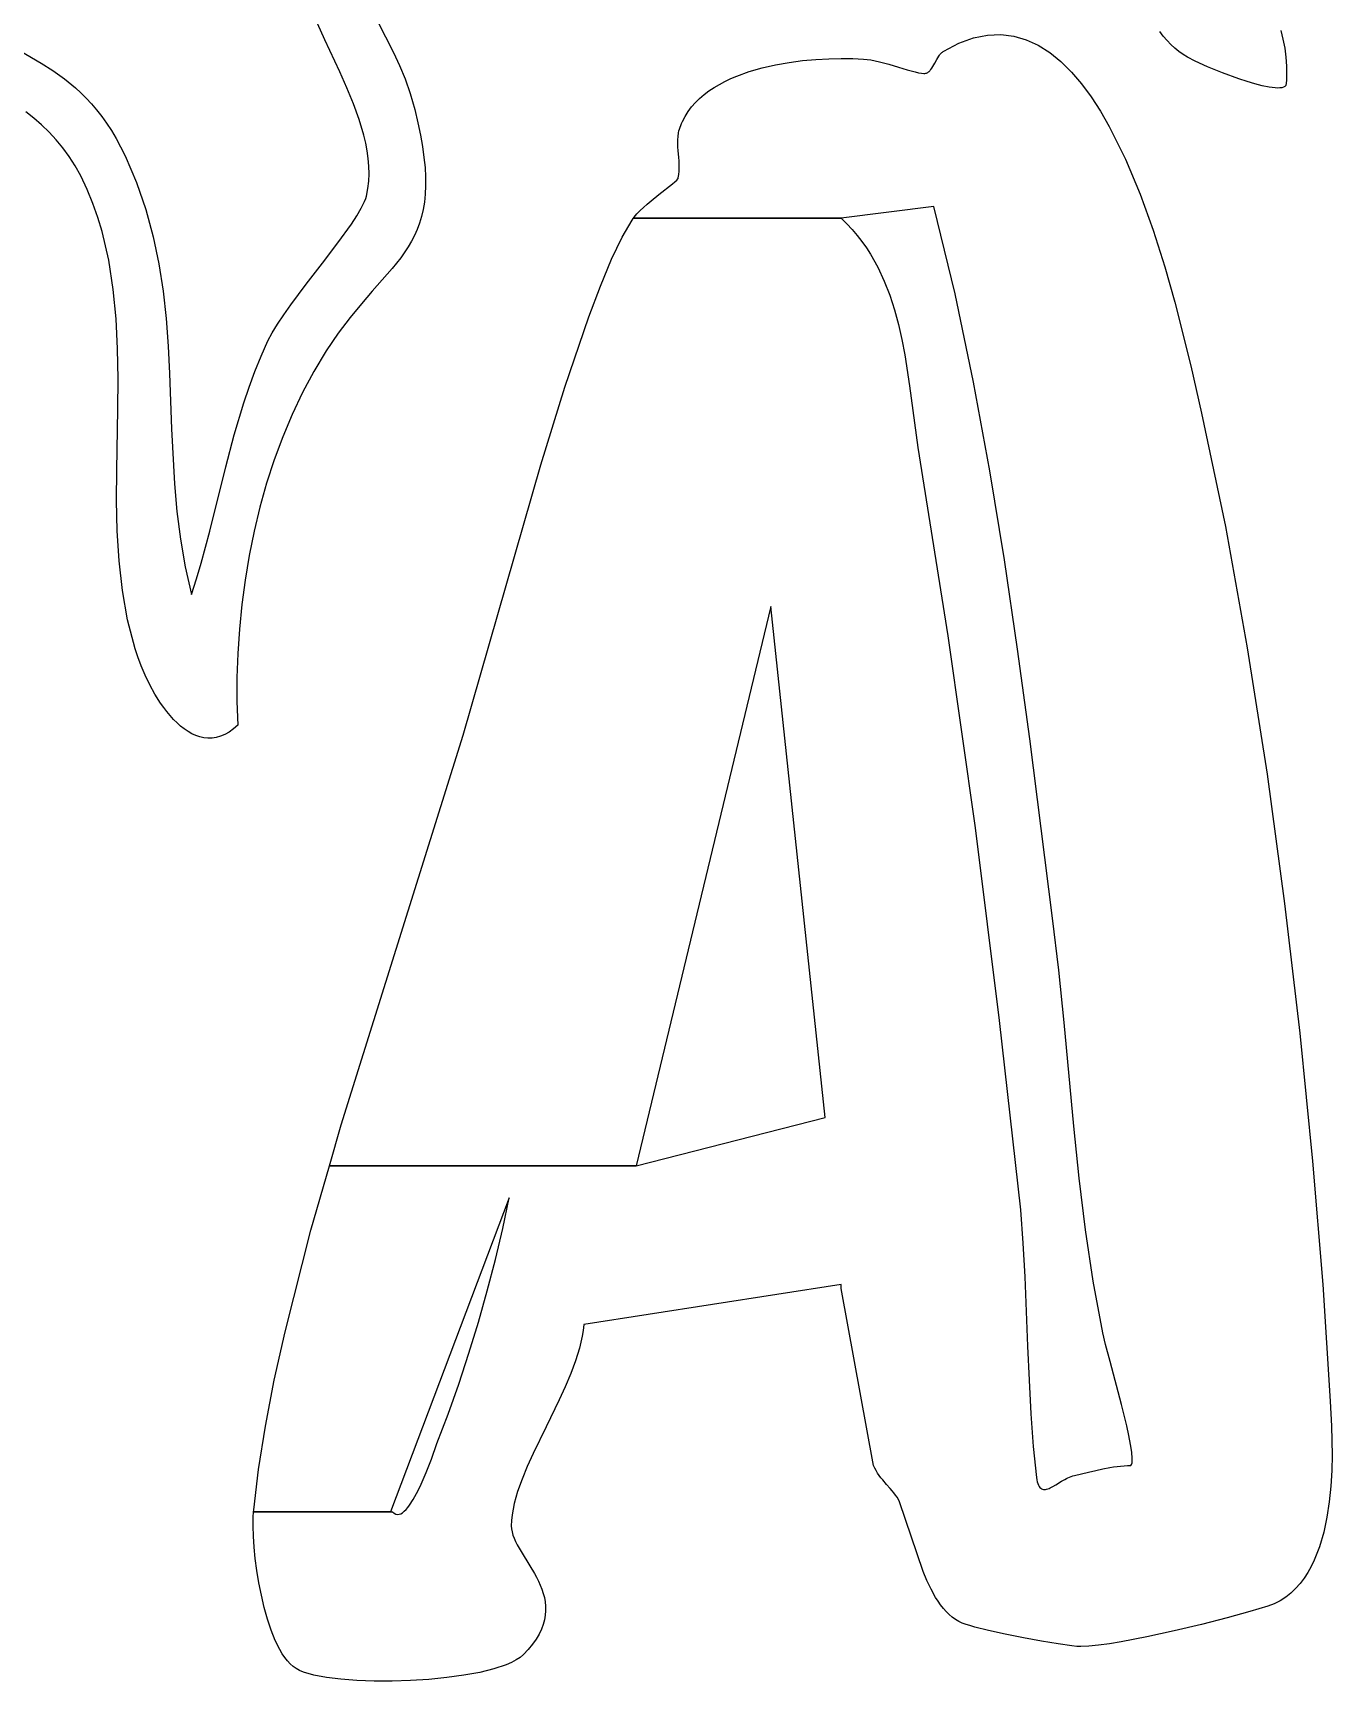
# Model space of a CAD drawing. Extents: x 112 to 210.1, y -77.1 to -34.2.
# Drawn here: x 202.701 to 204.409, y -74.134 to -71.967 of the extents above; entities that cross this region are included whole.
import ezdxf

# ---------------------------------------------------------------- set-up
doc = ezdxf.new("R2010")
doc.units = 0
doc.layers.add('BLACK', color=7, linetype='CONTINUOUS')

msp = doc.modelspace()

# ---------------------------------------------------------------- linework, layer by layer
at = {"layer": 'BLACK', "linetype": 'CONTINUOUS'}
for p, q in [((203.143312, -71.930415), (203.175062, -71.992427)), ((203.084516, -71.975488), (203.074813, -71.954372)), ((202.648086, -71.969318), (202.71171, -72.006153)), ((203.104288, -72.017729), (203.084516, -71.975488)), ((203.898699, -71.990609), (203.918444, -71.980208)), ((203.918444, -71.980208), (203.9375, -71.973198)), ((203.9375, -71.973198), (203.955879, -71.969401)), ((203.955879, -71.969401), (203.973588, -71.968642)), ((203.973588, -71.968642), (203.990639, -71.970745)), ((203.990639, -71.970745), (204.007041, -71.975535)), ((204.007041, -71.975535), (204.022803, -71.982835)), ((204.022803, -71.982835), (204.037936, -71.99247)), ((204.187212, -71.970687), (204.182465, -71.964611)), ((204.192113, -71.976399), (204.187212, -71.970687)), ((204.197165, -71.98172), (204.192113, -71.976399)), ((204.202367, -71.986622), (204.197165, -71.98172)), ((204.341932, -71.96322), (204.344643, -71.974778)), ((204.344643, -71.974778), (204.346878, -71.986474)), ((203.175062, -71.992427), (203.182845, -72.009248)), ((203.695196, -72.005286), (203.712908, -72.00295)), ((203.712908, -72.00295), (203.730357, -72.001358)), ((203.730357, -72.001358), (203.747309, -72.000449)), ((203.747309, -72.000449), (203.763533, -72.000159)), ((203.763533, -72.000159), (203.778796, -72.000428)), ((203.778796, -72.000428), (203.792865, -72.001193)), ((203.792865, -72.001193), (203.797594, -72.00143)), ((203.797594, -72.00143), (203.802792, -72.002097)), ((203.802792, -72.002097), (203.80837, -72.003129)), ((203.80837, -72.003129), (203.814238, -72.004459)), ((203.814238, -72.004459), (203.826491, -72.00775)), ((203.886792, -72.006154), (203.889304, -72.001446)), ((203.889304, -72.001446), (203.890618, -71.999171)), ((203.890618, -71.999171), (203.892001, -71.997017)), ((203.892001, -71.997017), (203.892727, -71.996001)), ((203.892727, -71.996001), (203.893478, -71.995033)), ((203.893478, -71.995033), (203.894259, -71.994121)), ((203.894259, -71.994121), (203.895071, -71.993271)), ((203.895071, -71.993271), (203.895919, -71.992488)), ((203.895919, -71.992488), (203.896804, -71.991779)), ((203.896804, -71.991779), (203.89773, -71.991151)), ((203.89773, -71.991151), (203.898699, -71.990609)), ((204.037936, -71.99247), (204.052448, -72.004263)), ((204.052448, -72.004263), (204.06635, -72.01804)), ((204.207716, -71.991079), (204.202367, -71.986622)), ((204.213209, -71.995062), (204.207716, -71.991079)), ((204.218844, -71.998546), (204.213209, -71.995062)), ((204.229298, -72.003827), (204.218844, -71.998546)), ((204.245426, -72.011031), (204.229298, -72.003827)), ((204.346878, -71.986474), (204.348507, -71.998357)), ((204.348507, -71.998357), (204.349405, -72.010473)), ((202.71171, -72.006153), (202.727064, -72.01605)), ((202.727064, -72.01605), (202.74208, -72.02685)), ((203.113689, -72.038775), (203.104288, -72.017729)), ((203.182845, -72.009248), (203.190193, -72.027154)), ((203.618466, -72.026668), (203.626363, -72.02331)), ((203.626363, -72.02331), (203.642804, -72.017378)), ((203.642804, -72.017378), (203.659912, -72.012438)), ((203.659912, -72.012438), (203.677453, -72.008427)), ((203.677453, -72.008427), (203.695196, -72.005286)), ((203.826491, -72.00775), (203.838836, -72.011445)), ((203.838836, -72.011445), (203.850562, -72.015016)), ((203.850562, -72.015016), (203.860954, -72.017936)), ((203.860954, -72.017936), (203.865428, -72.018987)), ((203.865428, -72.018987), (203.8693, -72.019677)), ((203.8693, -72.019677), (203.872483, -72.019941)), ((203.872483, -72.019941), (203.873788, -72.019893)), ((203.873788, -72.019893), (203.874887, -72.019713)), ((203.874887, -72.019713), (203.875856, -72.019412)), ((203.875856, -72.019412), (203.876782, -72.019009)), ((203.876782, -72.019009), (203.877667, -72.018509)), ((203.877667, -72.018509), (203.878514, -72.01792)), ((203.878514, -72.01792), (203.879327, -72.017248)), ((203.879327, -72.017248), (203.880107, -72.016499)), ((203.880107, -72.016499), (203.880858, -72.015678)), ((203.880858, -72.015678), (203.881584, -72.014794)), ((203.881584, -72.014794), (203.882967, -72.012857)), ((203.882967, -72.012857), (203.884281, -72.010737)), ((203.884281, -72.010737), (203.885548, -72.008486)), ((203.885548, -72.008486), (203.886792, -72.006154)), ((204.06635, -72.01804), (204.079651, -72.033623)), ((204.265213, -72.019103), (204.245426, -72.011031)), ((204.286643, -72.026989), (204.265213, -72.019103)), ((204.349441, -72.022868), (204.349097, -72.029184)), ((204.349405, -72.010473), (204.349441, -72.022868)), ((202.74208, -72.02685), (202.756702, -72.038866)), ((202.756702, -72.038866), (202.763846, -72.045429)), ((202.763846, -72.045429), (202.770869, -72.052414)), ((203.122323, -72.059721), (203.113689, -72.038775)), ((203.190193, -72.027154), (203.196922, -72.046424)), ((203.196922, -72.046424), (203.202844, -72.067337)), ((203.577427, -72.052783), (203.583366, -72.047681)), ((203.583366, -72.047681), (203.589704, -72.042889)), ((203.589704, -72.042889), (203.596412, -72.0384)), ((203.596412, -72.0384), (203.603461, -72.034205)), ((203.603461, -72.034205), (203.610822, -72.030297)), ((203.610822, -72.030297), (203.618466, -72.026668)), ((204.079651, -72.033623), (204.092361, -72.050838)), ((204.297345, -72.030533), (204.286643, -72.026989)), ((204.307701, -72.033634), (204.297345, -72.030533)), ((204.317461, -72.036163), (204.307701, -72.033634)), ((204.326372, -72.037986), (204.317461, -72.036163)), ((204.334182, -72.038971), (204.326372, -72.037986)), ((204.337596, -72.039109), (204.334182, -72.038971)), ((204.34064, -72.038988), (204.337596, -72.039109)), ((204.343283, -72.038592), (204.34064, -72.038988)), ((204.345493, -72.037904), (204.343283, -72.038592)), ((204.347239, -72.036908), (204.345493, -72.037904)), ((204.34849, -72.035588), (204.347239, -72.036908)), ((204.349097, -72.029184), (204.34849, -72.035588)), ((202.770869, -72.052414), (202.777765, -72.05986)), ((202.777765, -72.05986), (202.784526, -72.067806)), ((202.784526, -72.067806), (202.791144, -72.076293)), ((203.129856, -72.080527), (203.122323, -72.059721)), ((203.202844, -72.067337), (203.20694, -72.084633)), ((203.562298, -72.070026), (203.566864, -72.063947)), ((203.566864, -72.063947), (203.571917, -72.058202)), ((203.571917, -72.058202), (203.577427, -72.052783)), ((204.092361, -72.050838), (204.10449, -72.069508)), ((204.10449, -72.069508), (204.116047, -72.089458)), ((202.701883, -72.078831), (202.691372, -72.070562)), ((202.712058, -72.087619), (202.701883, -72.078831)), ((202.721852, -72.096986), (202.712058, -72.087619)), ((202.791144, -72.076293), (202.797612, -72.085358)), ((202.797612, -72.085358), (202.803923, -72.095041)), ((203.135955, -72.101155), (203.129856, -72.080527)), ((203.20694, -72.084633), (203.210315, -72.100843)), ((203.550932, -72.093017), (203.55168, -72.090587)), ((203.55168, -72.090587), (203.552559, -72.088144)), ((203.552559, -72.088144), (203.553576, -72.085686)), ((203.553576, -72.085686), (203.55474, -72.083214)), ((203.55474, -72.083214), (203.558247, -72.076445)), ((203.558247, -72.076445), (203.562298, -72.070026)), ((204.116047, -72.089458), (204.137485, -72.132492)), ((202.731225, -72.106994), (202.721852, -72.096986)), ((202.740132, -72.117703), (202.731225, -72.106994)), ((202.803923, -72.095041), (202.810071, -72.105382)), ((202.810071, -72.105382), (202.816046, -72.116419)), ((203.138363, -72.11139), (203.135955, -72.101155)), ((203.140287, -72.121566), (203.138363, -72.11139)), ((203.210315, -72.100843), (203.21299, -72.116028)), ((203.548647, -72.112003), (203.548717, -72.107324)), ((203.548803, -72.116642), (203.548647, -72.112003)), ((203.548717, -72.107324), (203.549076, -72.102603)), ((203.549076, -72.102603), (203.549793, -72.097835)), ((203.549793, -72.097835), (203.550305, -72.095432)), ((203.550305, -72.095432), (203.550932, -72.093017)), ((202.748531, -72.129175), (202.740132, -72.117703)), ((202.75638, -72.14147), (202.748531, -72.129175)), ((202.816046, -72.116419), (202.821843, -72.128192)), ((202.821843, -72.128192), (202.837096, -72.163505)), ((203.141686, -72.131678), (203.140287, -72.121566)), ((203.142518, -72.141721), (203.141686, -72.131678)), ((203.21299, -72.116028), (203.214988, -72.130248)), ((203.214988, -72.130248), (203.21633, -72.143566)), ((203.549118, -72.121247), (203.548803, -72.116642)), ((203.54996, -72.130368), (203.549118, -72.121247)), ((203.550356, -72.134892), (203.54996, -72.130368)), ((204.137485, -72.132492), (204.156753, -72.178534)), ((202.763636, -72.15465), (202.75638, -72.14147)), ((202.772048, -72.172623), (202.763636, -72.15465)), ((203.142315, -72.161582), (203.142742, -72.151691)), ((203.142742, -72.151691), (203.142518, -72.141721)), ((203.21633, -72.143566), (203.217041, -72.156041)), ((203.217041, -72.156041), (203.21714, -72.167736)), ((203.549448, -72.157297), (203.549891, -72.155064)), ((203.549891, -72.155064), (203.550234, -72.152831)), ((203.550234, -72.152831), (203.550652, -72.148362)), ((203.550647, -72.139396), (203.550356, -72.134892)), ((203.550768, -72.143885), (203.550647, -72.139396)), ((203.550652, -72.148362), (203.550768, -72.143885)), ((202.779466, -72.190817), (202.772048, -72.172623)), ((202.837096, -72.163505), (202.849361, -72.198989)), ((203.139345, -72.181109), (203.141197, -72.171389)), ((203.141197, -72.171389), (203.142315, -72.161582)), ((203.21714, -72.167736), (203.216652, -72.17871)), ((203.523982, -72.179125), (203.5418, -72.165234)), ((203.5418, -72.165234), (203.544966, -72.162576)), ((203.544966, -72.162576), (203.547376, -72.160336)), ((203.547376, -72.160336), (203.54891, -72.15856)), ((203.54891, -72.15856), (203.549311, -72.157862)), ((203.549311, -72.157862), (203.549448, -72.157297)), ((202.785949, -72.209218), (202.779466, -72.190817)), ((202.849361, -72.198989), (202.858998, -72.234628)), ((203.1267, -72.206927), (203.132581, -72.196999)), ((203.132581, -72.196999), (203.136872, -72.188335)), ((203.136872, -72.188335), (203.13835, -72.184531)), ((203.13835, -72.184531), (203.139345, -72.181109)), ((203.213999, -72.198744), (203.21188, -72.207925)), ((203.215597, -72.189026), (203.213999, -72.198744)), ((203.216652, -72.17871), (203.215597, -72.189026)), ((203.499122, -72.200325), (203.503683, -72.195992)), ((203.503683, -72.195992), (203.50857, -72.191659)), ((203.50857, -72.191659), (203.513662, -72.187373)), ((203.513662, -72.187373), (203.523982, -72.179125)), ((203.885547, -72.194666), (203.76376, -72.210214)), ((203.913337, -72.30979), (203.885547, -72.194666)), ((204.156753, -72.178534), (204.173927, -72.226176)), ((202.791557, -72.227813), (202.785949, -72.209218)), ((203.101812, -72.242547), (203.11946, -72.217944)), ((203.11946, -72.217944), (203.1267, -72.206927)), ((203.209262, -72.21663), (203.206167, -72.224921)), ((203.21188, -72.207925), (203.209262, -72.21663)), ((203.475663, -72.235029), (203.488594, -72.212859)), ((203.488594, -72.212859), (203.489933, -72.210853)), ((203.489933, -72.210853), (203.490409, -72.210214)), ((203.490409, -72.210214), (203.491458, -72.208805)), ((203.490409, -72.210214), (203.76376, -72.210214)), ((203.76376, -72.210214), (203.490409, -72.210214)), ((203.491458, -72.208805), (203.495007, -72.204612)), ((203.495007, -72.204612), (203.499122, -72.200325)), ((203.76376, -72.210214), (203.77122, -72.217529)), ((203.77122, -72.217529), (203.778231, -72.225083)), ((202.800384, -72.265538), (202.791557, -72.227813)), ((202.858998, -72.234628), (202.866368, -72.270406)), ((203.081467, -72.269414), (203.101812, -72.242547)), ((203.198636, -72.240503), (203.194245, -72.247915)), ((203.202618, -72.232858), (203.198636, -72.240503)), ((203.206167, -72.224921), (203.202618, -72.232858)), ((203.46179, -72.26421), (203.475663, -72.235029)), ((203.778231, -72.225083), (203.784812, -72.232864)), ((203.784812, -72.232864), (203.790978, -72.240863)), ((203.790978, -72.240863), (203.796747, -72.249069)), ((204.173927, -72.226176), (204.189086, -72.274013)), ((203.184322, -72.26229), (203.173027, -72.276472)), ((203.194245, -72.247915), (203.184322, -72.26229)), ((203.447149, -72.299476), (203.46179, -72.26421)), ((203.796747, -72.249069), (203.802135, -72.257472)), ((203.802135, -72.257472), (203.811839, -72.27483)), ((202.806424, -72.303891), (202.800384, -72.265538)), ((202.866368, -72.270406), (202.871831, -72.306308)), ((203.060254, -72.297148), (203.081467, -72.269414)), ((203.173027, -72.276472), (203.147033, -72.306206)), ((203.811839, -72.27483), (203.820226, -72.292854)), ((204.189086, -72.274013), (204.202308, -72.320636)), ((202.810154, -72.342771), (202.806424, -72.303891)), ((202.871831, -72.306308), (202.875747, -72.342319)), ((203.040002, -72.324356), (203.060254, -72.297148)), ((203.147033, -72.306206), (203.132692, -72.322736)), ((203.431915, -72.339901), (203.447149, -72.299476)), ((203.820226, -72.292854), (203.82743, -72.311463)), ((203.030808, -72.337326), (203.040002, -72.324356)), ((203.132692, -72.322736), (203.117691, -72.341026)), ((203.82743, -72.311463), (203.833588, -72.330576)), ((203.937764, -72.425891), (203.913337, -72.30979)), ((204.202308, -72.320636), (204.223247, -72.404615)), ((202.812052, -72.382078), (202.810154, -72.342771)), ((202.875747, -72.342319), (202.878478, -72.378423)), ((203.015428, -72.361127), (203.02254, -72.349641)), ((203.02254, -72.349641), (203.030808, -72.337326)), ((203.117691, -72.341026), (203.10221, -72.361563)), ((203.400367, -72.43252), (203.431915, -72.339901)), ((203.833588, -72.330576), (203.838835, -72.350112)), ((203.838835, -72.350112), (203.843307, -72.369989)), ((203.000692, -72.391602), (203.009699, -72.371609)), ((203.009699, -72.371609), (203.015428, -72.361127)), ((203.10221, -72.361563), (203.086427, -72.384837)), ((203.843307, -72.369989), (203.84714, -72.390125)), ((202.812592, -72.42171), (202.812052, -72.382078)), ((202.878478, -72.378423), (202.880383, -72.414604)), ((202.992465, -72.41187), (203.000692, -72.391602)), ((203.086427, -72.384837), (203.070208, -72.411671)), ((203.84714, -72.390125), (203.853429, -72.430851)), ((202.880383, -72.414604), (202.883158, -72.487137)), ((202.984927, -72.432379), (202.992465, -72.41187)), ((203.070208, -72.411671), (203.055271, -72.439516)), ((204.223247, -72.404615), (204.237365, -72.466859)), ((202.812253, -72.461566), (202.812592, -72.42171)), ((202.97799, -72.453092), (202.984927, -72.432379)), ((203.368539, -72.534659), (203.400367, -72.43252)), ((203.853429, -72.430851), (203.864302, -72.511839)), ((203.959277, -72.542551), (203.937764, -72.425891)), ((202.965562, -72.494997), (202.97799, -72.453092)), ((203.055271, -72.439516), (203.041598, -72.468268)), ((202.810843, -72.541551), (202.812253, -72.461566)), ((203.041598, -72.468268), (203.029169, -72.497822)), ((204.237365, -72.466859), (204.268841, -72.615899)), ((202.883158, -72.487137), (202.886956, -72.559794)), ((202.954467, -72.537304), (202.965562, -72.494997)), ((203.029169, -72.497822), (203.017965, -72.528075)), ((203.864302, -72.511839), (203.903989, -72.759679)), ((202.810724, -72.581478), (202.810843, -72.541551)), ((202.933424, -72.622012), (202.954467, -72.537304)), ((203.017965, -72.528075), (203.007967, -72.55892)), ((203.266344, -72.890193), (203.368539, -72.534659)), ((203.978402, -72.659675), (203.959277, -72.542551)), ((202.886956, -72.559794), (202.89014, -72.59613)), ((203.007967, -72.55892), (202.999154, -72.590253)), ((202.811633, -72.621226), (202.810724, -72.581478)), ((202.89014, -72.59613), (202.894661, -72.632451)), ((202.999154, -72.590253), (202.991508, -72.62197)), ((202.814046, -72.660695), (202.811633, -72.621226)), ((202.894661, -72.632451), (202.90088, -72.668741)), ((202.92205, -72.663855), (202.933424, -72.622012)), ((202.991508, -72.62197), (202.985009, -72.653966)), ((204.268841, -72.615899), (204.297682, -72.77514)), ((202.985009, -72.653966), (202.979638, -72.686137)), ((202.818439, -72.699784), (202.814046, -72.660695)), ((202.90088, -72.668741), (202.909157, -72.704984)), ((202.915838, -72.684526), (202.92205, -72.663855)), ((203.995667, -72.777172), (203.978402, -72.659675)), ((202.909157, -72.704984), (202.915838, -72.684526)), ((202.979638, -72.686137), (202.975375, -72.718377)), ((202.825289, -72.738393), (202.818439, -72.699784)), ((202.975375, -72.718377), (202.972202, -72.750582)), ((202.835074, -72.77642), (202.825289, -72.738393)), ((203.671156, -72.72086), (203.493885, -73.456401)), ((203.742594, -73.392901), (203.671156, -72.72086)), ((202.972202, -72.750582), (202.970098, -72.782648)), ((203.903989, -72.759679), (203.939708, -73.012232)), ((202.838537, -72.787345), (202.835074, -72.77642)), ((202.970098, -72.782648), (202.969044, -72.81447)), ((204.011599, -72.894948), (203.995667, -72.777172)), ((204.297682, -72.77514), (204.323732, -72.941389)), ((202.842934, -72.799081), (202.838537, -72.787345)), ((202.848207, -72.811319), (202.842934, -72.799081)), ((202.854297, -72.823756), (202.848207, -72.811319)), ((202.861148, -72.836084), (202.854297, -72.823756)), ((202.969044, -72.81447), (202.969022, -72.845943)), ((202.868699, -72.847997), (202.861148, -72.836084)), ((202.87272, -72.853703), (202.868699, -72.847997)), ((202.969022, -72.845943), (202.970011, -72.876962)), ((202.876895, -72.85919), (202.87272, -72.853703)), ((202.881215, -72.86442), (202.876895, -72.85919)), ((202.885675, -72.869355), (202.881215, -72.86442)), ((202.890267, -72.873957), (202.885675, -72.869355)), ((202.894983, -72.878187), (202.890267, -72.873957)), ((202.899816, -72.882008), (202.894983, -72.878187)), ((202.904759, -72.88538), (202.899816, -72.882008)), ((202.909805, -72.888266), (202.904759, -72.88538)), ((202.914947, -72.890627), (202.909805, -72.888266)), ((202.920176, -72.892426), (202.914947, -72.890627)), ((202.925487, -72.893623), (202.920176, -72.892426)), ((202.941831, -72.893224), (202.936321, -72.89406)), ((202.947392, -72.891633), (202.941831, -72.893224)), ((202.952998, -72.88925), (202.947392, -72.891633)), ((202.958642, -72.886036), (202.952998, -72.88925)), ((202.964315, -72.881953), (202.958642, -72.886036)), ((202.970011, -72.876962), (202.964315, -72.881953)), ((203.10594, -73.402492), (203.266344, -72.890193)), ((202.930871, -72.89418), (202.925487, -72.893623)), ((202.936321, -72.89406), (202.930871, -72.89418)), ((204.041572, -73.130964), (204.011599, -72.894948)), ((204.323732, -72.941389), (204.346837, -73.111451)), ((203.939708, -73.012232), (203.971458, -73.265281)), ((204.049731, -73.19942), (204.041572, -73.130964)), ((204.346837, -73.111451), (204.366841, -73.282133)), ((204.056744, -73.267845), (204.049731, -73.19942)), ((203.971458, -73.265281), (203.999239, -73.51461)), ((204.069684, -73.404477), (204.056744, -73.267845)), ((204.366841, -73.282133), (204.383589, -73.450241)), ((203.090564, -73.456401), (203.10594, -73.402492)), ((203.493885, -73.456401), (203.742594, -73.392901)), ((204.076789, -73.472623), (204.069684, -73.404477)), ((203.066382, -73.541187), (203.090564, -73.456401)), ((203.090564, -73.456401), (203.493885, -73.456401)), ((203.493885, -73.456401), (203.090564, -73.456401)), ((204.383589, -73.450241), (204.396927, -73.612583)), ((204.085104, -73.540614), (204.076789, -73.472623)), ((203.327198, -73.498734), (203.171094, -73.911484)), ((203.318656, -73.538866), (203.327198, -73.498734)), ((203.999239, -73.51461), (204.002644, -73.558054)), ((203.032311, -73.674889), (203.066382, -73.541187)), ((203.308966, -73.57968), (203.318656, -73.538866)), ((204.095217, -73.608418), (204.085104, -73.540614)), ((204.002644, -73.558054), (204.005151, -73.602707)), ((203.298223, -73.620866), (203.308966, -73.57968)), ((204.005151, -73.602707), (204.00883, -73.693534)), ((204.107718, -73.676006), (204.095217, -73.608418)), ((203.286518, -73.662115), (203.298223, -73.620866)), ((203.76376, -73.612505), (203.425094, -73.665422)), ((203.76376, -73.617797), (203.76376, -73.612505)), ((203.806093, -73.85063), (203.76376, -73.617797)), ((204.396927, -73.612583), (204.406698, -73.765964)), ((203.273945, -73.703115), (203.286518, -73.662115)), ((203.424355, -73.672955), (203.423152, -73.68066)), ((203.425094, -73.665422), (203.424355, -73.672955)), ((203.018158, -73.738425), (203.032311, -73.674889)), ((203.423152, -73.68066), (203.419482, -73.696542)), ((204.00883, -73.693534), (204.010685, -73.738653)), ((204.111263, -73.691431), (204.107718, -73.676006)), ((204.117226, -73.714081), (204.111263, -73.691431)), ((203.260597, -73.743557), (203.273945, -73.703115)), ((203.414339, -73.712966), (203.407978, -73.729832)), ((203.419482, -73.696542), (203.414339, -73.712966)), ((204.132192, -73.770263), (204.117226, -73.714081)), ((203.006364, -73.79898), (203.018158, -73.738425)), ((203.407978, -73.729832), (203.400657, -73.747039)), ((203.246567, -73.78313), (203.260597, -73.743557)), ((203.400657, -73.747039), (203.392631, -73.764486)), ((204.010685, -73.738653), (204.013005, -73.782872)), ((203.392631, -73.764486), (203.375484, -73.799698)), ((204.139086, -73.798401), (204.132192, -73.770263)), ((204.406698, -73.765964), (204.408492, -73.799047)), ((202.997261, -73.855977), (203.006364, -73.79898)), ((203.231948, -73.821526), (203.246567, -73.78313)), ((203.375484, -73.799698), (203.358586, -73.834662)), ((204.013005, -73.782872), (204.016132, -73.825666)), ((204.141924, -73.811302), (204.139086, -73.798401)), ((204.408492, -73.799047), (204.409138, -73.837153)), ((203.224713, -73.842279), (203.231948, -73.821526)), ((204.144181, -73.822973), (204.141924, -73.811302)), ((204.145725, -73.833079), (204.144181, -73.822973)), ((203.217949, -73.859756), (203.224713, -73.842279)), ((203.358586, -73.834662), (203.35087, -73.8518)), ((204.016132, -73.825666), (204.020406, -73.866505)), ((204.146424, -73.841282), (204.145725, -73.833079)), ((204.146146, -73.847245), (204.146424, -73.841282)), ((204.409138, -73.837153), (204.408672, -73.857334)), ((202.991177, -73.908839), (202.997261, -73.855977)), ((203.21401, -73.869103), (203.217949, -73.859756)), ((203.343982, -73.868572), (203.33818, -73.88488)), ((203.35087, -73.8518), (203.343982, -73.868572)), ((203.806868, -73.852351), (203.806093, -73.85063)), ((203.807701, -73.854043), (203.806868, -73.852351)), ((203.809525, -73.857343), (203.807701, -73.854043)), ((203.811535, -73.860542), (203.809525, -73.857343)), ((203.8137, -73.863653), (203.811535, -73.860542)), ((203.815989, -73.866685), (203.8137, -73.863653)), ((203.818372, -73.869652), (203.815989, -73.866685)), ((204.020406, -73.866505), (204.020948, -73.869539)), ((204.057648, -73.869017), (204.059758, -73.867925)), ((204.059758, -73.867925), (204.061896, -73.866904)), ((204.061896, -73.866904), (204.06406, -73.86597)), ((204.06406, -73.86597), (204.066245, -73.86514)), ((204.066245, -73.86514), (204.068452, -73.864431)), ((204.068452, -73.864431), (204.070676, -73.86386)), ((204.070676, -73.86386), (204.088949, -73.85956)), ((204.088949, -73.85956), (204.098303, -73.857349)), ((204.098303, -73.857349), (204.107718, -73.855261)), ((204.107718, -73.855261), (204.117133, -73.853421)), ((204.117133, -73.853421), (204.121822, -73.852633)), ((204.121822, -73.852633), (204.126487, -73.851954)), ((204.126487, -73.851954), (204.131121, -73.851398)), ((204.131121, -73.851398), (204.135716, -73.850982)), ((204.135716, -73.850982), (204.140265, -73.850721)), ((204.140265, -73.850721), (204.144759, -73.850631)), ((204.144759, -73.850631), (204.145599, -73.849281)), ((204.145599, -73.849281), (204.146146, -73.847245)), ((204.408672, -73.857334), (204.407489, -73.877864)), ((203.200761, -73.895578), (203.20535, -73.887348)), ((203.20535, -73.887348), (203.209789, -73.878411)), ((203.209789, -73.878411), (203.21401, -73.869103)), ((203.33818, -73.88488), (203.333719, -73.900622)), ((203.823291, -73.875435), (203.818372, -73.869652)), ((203.828211, -73.881093), (203.823291, -73.875435)), ((203.830593, -73.883905), (203.828211, -73.881093)), ((203.832883, -73.886721), (203.830593, -73.883905)), ((203.835048, -73.889552), (203.832883, -73.886721)), ((203.837058, -73.892411), (203.835048, -73.889552)), ((204.020948, -73.869539), (204.021581, -73.872202)), ((204.021581, -73.872202), (204.022302, -73.874511)), ((204.022302, -73.874511), (204.023109, -73.876484)), ((204.023109, -73.876484), (204.023999, -73.878137)), ((204.023999, -73.878137), (204.02497, -73.879487)), ((204.02497, -73.879487), (204.026019, -73.880551)), ((204.026019, -73.880551), (204.027145, -73.881347)), ((204.027145, -73.881347), (204.028344, -73.88189)), ((204.028344, -73.88189), (204.029614, -73.882199)), ((204.029614, -73.882199), (204.030953, -73.882289)), ((204.030953, -73.882289), (204.032359, -73.882179)), ((204.032359, -73.882179), (204.033828, -73.881884)), ((204.033828, -73.881884), (204.035359, -73.881423)), ((204.035359, -73.881423), (204.036949, -73.880811)), ((204.036949, -73.880811), (204.038596, -73.880065)), ((204.038596, -73.880065), (204.04205, -73.878243)), ((204.04205, -73.878243), (204.045701, -73.876092)), ((204.045701, -73.876092), (204.05352, -73.871343)), ((204.05352, -73.871343), (204.057648, -73.869017)), ((204.407489, -73.877864), (204.405446, -73.89844)), ((202.990464, -73.918744), (202.990986, -73.911484)), ((202.990986, -73.911484), (202.991177, -73.908839)), ((202.990986, -73.911484), (203.171094, -73.911484)), ((203.171094, -73.911484), (202.990986, -73.911484)), ((203.171094, -73.911484), (203.173739, -73.911484)), ((203.173739, -73.911484), (203.175761, -73.913344)), ((203.186744, -73.912705), (203.189058, -73.910882)), ((203.189058, -73.910882), (203.191392, -73.90859)), ((203.191392, -73.90859), (203.193737, -73.905873)), ((203.193737, -73.905873), (203.196086, -73.90277)), ((203.196086, -73.90277), (203.200761, -73.895578)), ((203.332072, -73.908249), (203.330855, -73.915697)), ((203.333719, -73.900622), (203.332072, -73.908249)), ((203.838882, -73.895308), (203.837058, -73.892411)), ((203.84049, -73.898255), (203.838882, -73.895308)), ((203.871248, -73.989867), (203.84049, -73.898255)), ((204.405446, -73.89844), (204.402399, -73.918761)), ((202.990309, -73.930408), (202.990464, -73.918744)), ((202.990712, -73.943546), (202.990309, -73.930408)), ((203.175761, -73.913344), (203.177852, -73.914485)), ((203.177852, -73.914485), (203.180004, -73.914951)), ((203.180004, -73.914951), (203.182209, -73.914781)), ((203.182209, -73.914781), (203.184458, -73.914019)), ((203.184458, -73.914019), (203.186744, -73.912705)), ((203.330102, -73.922954), (203.329844, -73.930005)), ((203.329844, -73.930005), (203.3301, -73.934005)), ((203.330855, -73.915697), (203.330102, -73.922954)), ((204.402399, -73.918761), (204.398205, -73.938523)), ((202.991673, -73.957869), (202.990712, -73.943546)), ((203.3301, -73.934005), (203.330836, -73.93807)), ((203.330836, -73.93807), (203.332006, -73.942199)), ((203.332006, -73.942199), (203.333564, -73.946397)), ((203.333564, -73.946397), (203.335464, -73.950665)), ((203.335464, -73.950665), (203.337657, -73.955004)), ((203.337657, -73.955004), (203.342742, -73.963905)), ((204.398205, -73.938523), (204.39272, -73.957425)), ((202.993192, -73.973092), (202.991673, -73.957869)), ((202.995269, -73.988927), (202.993192, -73.973092)), ((203.342742, -73.963905), (203.3544, -73.982653)), ((204.385801, -73.975164), (204.381759, -73.983503)), ((204.39272, -73.957425), (204.385801, -73.975164)), ((202.997905, -74.005087), (202.995269, -73.988927)), ((203.3544, -73.982653), (203.360229, -73.992531)), ((203.360229, -73.992531), (203.362981, -73.997603)), ((203.362981, -73.997603), (203.365562, -74.002766)), ((203.876296, -74.001941), (203.871248, -73.989867)), ((204.377305, -73.991438), (204.37242, -73.998932)), ((204.381759, -73.983503), (204.377305, -73.991438)), ((203.001099, -74.021287), (202.997905, -74.005087)), ((203.365562, -74.002766), (203.367927, -74.008022)), ((203.367927, -74.008022), (203.370027, -74.013373)), ((203.370027, -74.013373), (203.371818, -74.01882)), ((203.371818, -74.01882), (203.373252, -74.024367)), ((203.881805, -74.013468), (203.876296, -74.001941)), ((203.887834, -74.024243), (203.881805, -74.013468)), ((204.355006, -74.018383), (204.348221, -74.023731)), ((204.361289, -74.012442), (204.355006, -74.018383)), ((204.367088, -74.005945), (204.361289, -74.012442)), ((204.37242, -73.998932), (204.367088, -74.005945)), ((203.00485, -74.037238), (203.001099, -74.021287)), ((203.00916, -74.052654), (203.00485, -74.037238)), ((203.373252, -74.024367), (203.374283, -74.030014)), ((203.374283, -74.030014), (203.374864, -74.035764)), ((203.374949, -74.041619), (203.374492, -74.04758)), ((203.374864, -74.035764), (203.374949, -74.041619)), ((203.891061, -74.029285), (203.887834, -74.024243)), ((203.89444, -74.034061), (203.891061, -74.029285)), ((203.897978, -74.038547), (203.89444, -74.034061)), ((203.901682, -74.042716), (203.897978, -74.038547)), ((204.324677, -74.035839), (204.301081, -74.04267)), ((204.333075, -74.032497), (204.324677, -74.035839)), ((204.340917, -74.028448), (204.333075, -74.032497)), ((204.348221, -74.023731), (204.340917, -74.028448)), ((203.014028, -74.067249), (203.00916, -74.052654)), ((203.371764, -74.05983), (203.369399, -74.066122)), ((203.373446, -74.053649), (203.371764, -74.05983)), ((203.374492, -74.04758), (203.373446, -74.053649)), ((203.905559, -74.046544), (203.901682, -74.042716)), ((203.909617, -74.050003), (203.905559, -74.046544)), ((203.913863, -74.05307), (203.909617, -74.050003)), ((203.918305, -74.055717), (203.913863, -74.05307)), ((203.922949, -74.057919), (203.918305, -74.055717)), ((203.927802, -74.059651), (203.922949, -74.057919)), ((203.932751, -74.061286), (203.927802, -74.059651)), ((203.939491, -74.063181), (203.932751, -74.061286)), ((203.957319, -74.067548), (203.939491, -74.063181)), ((204.237519, -74.059558), (204.201646, -74.06825)), ((204.271347, -74.050804), (204.237519, -74.059558)), ((204.301081, -74.04267), (204.271347, -74.050804)), ((203.019454, -74.080735), (203.014028, -74.067249)), ((203.025438, -74.092826), (203.019454, -74.080735)), ((203.362438, -74.079052), (203.357749, -74.085694)), ((203.366306, -74.072529), (203.362438, -74.079052)), ((203.369399, -74.066122), (203.366306, -74.072529)), ((203.97924, -74.072348), (203.957319, -74.067548)), ((204.003208, -74.07718), (203.97924, -74.072348)), ((204.027176, -74.08164), (204.003208, -74.07718)), ((204.049097, -74.085324), (204.027176, -74.08164)), ((204.066925, -74.08783), (204.049097, -74.085324)), ((204.116438, -74.085232), (204.10221, -74.087133)), ((204.131944, -74.08272), (204.116438, -74.085232)), ((204.165772, -74.076198), (204.131944, -74.08272)), ((204.201646, -74.06825), (204.165772, -74.076198)), ((203.028639, -74.098259), (203.025438, -74.092826)), ((203.03198, -74.103235), (203.028639, -74.098259)), ((203.035461, -74.107719), (203.03198, -74.103235)), ((203.336286, -74.106378), (203.330172, -74.109596)), ((203.341489, -74.102959), (203.336286, -74.106378)), ((203.345719, -74.099339), (203.341489, -74.102959)), ((203.352191, -74.092455), (203.345719, -74.099339)), ((203.357749, -74.085694), (203.352191, -74.092455)), ((204.073665, -74.088516), (204.066925, -74.08783)), ((204.078614, -74.088755), (204.073665, -74.088516)), ((204.089517, -74.088336), (204.078614, -74.088755)), ((204.10221, -74.087133), (204.089517, -74.088336)), ((203.03908, -74.111675), (203.035461, -74.107719)), ((203.04284, -74.115067), (203.03908, -74.111675)), ((203.046739, -74.11786), (203.04284, -74.115067)), ((203.051208, -74.120247), (203.046739, -74.11786)), ((203.056637, -74.122448), (203.051208, -74.120247)), ((203.070112, -74.126288), (203.056637, -74.122448)), ((203.086649, -74.129376), (203.070112, -74.126288)), ((203.267315, -74.12655), (203.244841, -74.129616)), ((203.288213, -74.122696), (203.267315, -74.12655)), ((203.307017, -74.118053), (203.288213, -74.122696)), ((203.323213, -74.112614), (203.307017, -74.118053)), ((203.330172, -74.109596), (203.323213, -74.112614)), ((203.105733, -74.131709), (203.086649, -74.129376)), ((203.126847, -74.133282), (203.105733, -74.131709)), ((203.149477, -74.134091), (203.126847, -74.133282)), ((203.173107, -74.134133), (203.149477, -74.134091)), ((203.197221, -74.133404), (203.173107, -74.134133)), ((203.221304, -74.131899), (203.197221, -74.133404)), ((203.244841, -74.129616), (203.221304, -74.131899))]:
    msp.add_line(p, q, dxfattribs=at)

doc.saveas('drawing.dxf')
